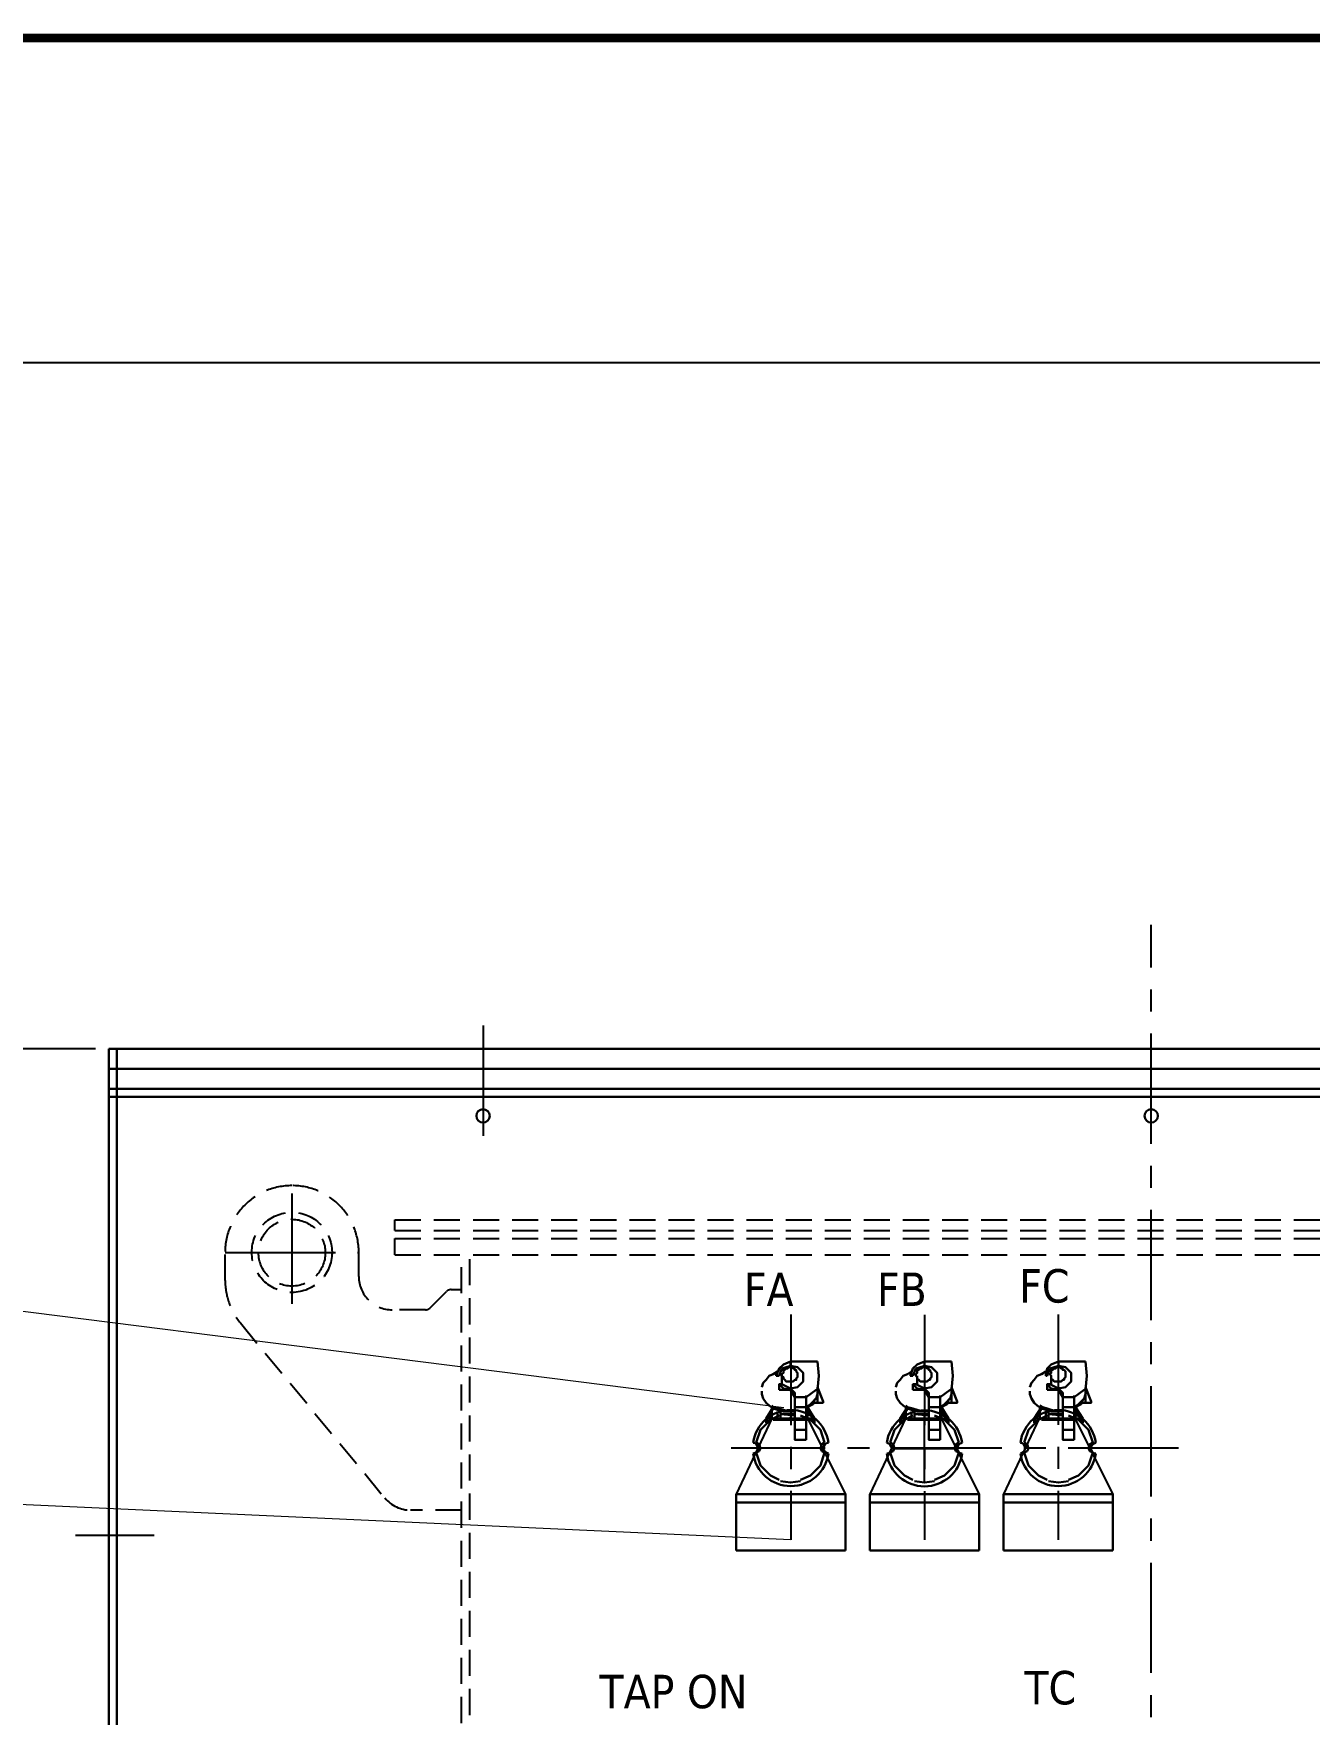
# Model space of a CAD drawing. Header units: millimetres. Extents: x 116956 to 138384, y -169944 to -162492.
# Drawn here: x 118068 to 119022, y -165836 to -164577 of the extents above; entities that cross this region are included whole.
import ezdxf

# ---------------------------------------------------------------- set-up
doc = ezdxf.new("R2010")
doc.units = ezdxf.units.MM
doc.header["$LTSCALE"] = 13
doc.linetypes.add('CENTERX2', pattern=[101.6, 63.5, -12.7, 12.7, -12.7])
doc.linetypes.add('DASHED', pattern=[0.75, 0.5, -0.25])
for name, color, linetype in [('1', 4, 'Continuous'), ('2', 3, 'Continuous'), ('4虚线层', 6, 'DASHED'), ('粗实线', 4, 'Continuous')]:
    doc.layers.add(name, color=color, linetype=linetype)
doc.layers.add('标注、文本', color=3, linetype='Continuous', lineweight=25)
doc.layers.add('铁心', color=3, linetype='Continuous', lineweight=0)
doc.styles.get("Standard").update_dxf_attribs({"font": 'gbenor.shx', "bigfont": 'gbcbig.shx'})
doc.styles.add('Tahoma$001', font='tahoma.ttf', dxfattribs={"height": 2.159784})
doc.dimstyles.new('1-15', dxfattribs={"dimscale": 20, "dimtxt": 3.5, "dimasz": 2, "dimexe": 1.5, "dimexo": 0.5, "dimgap": 0.5, "dimtad": 1, "dimtoh": 1, "dimdec": 1, "dimdsep": 46, "dimtxsty": 'Standard', "dimcen": 2.5, "dimclrd": 3, "dimclre": 3, "dimclrt": 3, "dimadec": 0, "dimazin": 2, "dimtfac": 1, "dimtdec": 1, "dimtmove": 0, "dimatfit": 2, "dimfxl": 1, "dimarcsym": 0})

# ---------------------------------------------------------------- blocks, each defined once
blk = doc.blocks.new('A$C66A50703')
at = {"layer": '1', "color": 1, "linetype": 'CENTERX2', "lineweight": -3, "ltscale": 0.1}
for p, q in [((44.7, 168.8), (44.7, 0.2)), ((44.7, 168.6), (44.7, 0)), ((144.7, 168.6), (144.7, 0)), ((244.7, 168.8), (244.7, 0.2)), ((334.7, 68.6), (0, 68.6))]:
    blk.add_line(p, q, dxfattribs=at)
at = {"layer": '粗实线', "lineweight": 30}
for centre, radius, start, end in [((44.7, 68.8), 28.5, 8.0481, 171.9519), ((144.7, 68.6), 28.5, 8.0481, 171.9519), ((244.7, 68.8), 28.5, 8.0481, 171.9519), ((16.2, 68.8), 4, 274.0241, 85.9759), ((44.7, 68.8), 28.5, 188.0481, 351.9519), ((73.2, 68.8), 4, 94.0241, 265.9759), ((116.2, 68.6), 4, 274.0241, 85.9759), ((144.7, 68.6), 28.5, 188.0481, 351.9519), ((173.2, 68.6), 4, 94.0241, 265.9759), ((216.2, 68.8), 4, 274.0241, 85.9759), ((244.7, 68.8), 28.5, 188.0481, 351.9519), ((273.2, 68.7), 4, 94.0241, 265.9759)]:
    blk.add_arc(centre, radius, start, end, dxfattribs=at)
blk = doc.blocks.new('A$C5D6D1F02')
at = {"layer": '标注、文本'}
for p, q in [((125.9, 0), (125.9, 51.2)), ((103.5, 25.6), (148.3, 25.6))]:
    blk.add_line(p, q, dxfattribs=at)
at = {"layer": '粗实线', "lineweight": 30}
for points in [[(25.6, 90.7), (20.3, 88.5), (17.1, 85.3), (14.9, 80)], [(25.6, 90.7), (25.6, 87.5)], [(45.9, 69.3), (46.9, 80), (45.9, 90.7)], [(125.9, 90.7), (120.5, 88.5), (117.3, 85.3), (115.2, 80)], [(125.9, 90.7), (125.9, 87.5)], [(146.2, 69.3), (147.2, 80), (146.2, 90.7)], [(226.2, 90.7), (220.8, 88.5), (217.6, 85.3), (216.6, 80)], [(226.2, 90.7), (226.2, 87.5)], [(246.4, 69.3), (247.5, 80), (246.4, 90.7)], [(16, 83.2), (12.8, 81.1), (9.6, 80), (7.5, 76.8), (5.3, 74.7), (4.3, 71.5)], [(16, 83.2), (12.8, 81.1), (9.6, 80), (7.5, 76.8), (5.3, 74.7), (4.3, 71.5)], [(14.9, 81.1), (14.9, 80)], [(25.6, 87.5), (19.2, 85.3), (17.1, 80)], [(25.6, 70.4), (30.9, 71.5), (35.2, 75.7), (35.2, 82.1), (30.9, 86.4), (25.6, 87.5)], [(116.3, 83.2), (113.1, 81.1), (109.9, 80), (107.7, 76.8), (105.6, 74.7), (104.5, 71.5)], [(116.3, 83.2), (113.1, 81.1), (109.9, 80), (107.7, 76.8), (105.6, 74.7), (104.5, 71.5)], [(116.3, 81.1), (116.3, 80)], [(125.9, 87.5), (119.5, 85.3), (117.3, 80)], [(125.9, 70.4), (131.2, 71.5), (135.5, 75.7), (135.5, 82.1), (131.2, 86.4), (125.9, 87.5)], [(216.6, 83.2), (213.4, 81.1), (210.2, 80), (208, 76.8), (205.9, 74.7), (204.8, 71.5)], [(216.6, 83.2), (213.4, 81.1), (210.2, 80), (208, 76.8), (205.9, 74.7), (204.8, 71.5)], [(216.6, 81.1), (216.6, 80)], [(226.2, 87.5), (219.8, 85.3), (217.6, 80)], [(226.2, 70.4), (231.5, 71.5), (235.8, 75.7), (235.8, 82.1), (231.5, 86.4), (226.2, 87.5)], [(4.3, 68.3), (4.3, 66.1), (5.3, 62.9), (7.5, 59.7), (9.6, 57.6), (12.8, 55.5), (16, 54.4), (20.3, 53.3), (24.5, 53.3), (28.8, 53.3)], [(4.3, 68.3), (4.3, 66.1), (5.3, 62.9), (7.5, 59.7), (9.6, 57.6), (12.8, 55.5), (16, 54.4), (20.3, 53.3), (24.5, 53.3), (28.8, 53.3)], [(17.1, 73.6), (20.3, 70.4), (25.6, 69.3)], [(19.2, 73.6), (17.1, 73.6), (17.1, 69.3)], [(28.8, 64), (28.8, 67.2), (25.6, 70.4)], [(25.6, 69.3), (25.6, 70.4)], [(25.6, 69.3), (28.8, 64)], [(33.1, 32), (28.8, 32), (28.8, 64)], [(37.3, 32), (37.3, 64), (28.8, 64)], [(37.3, 56.5), (40.5, 58.7), (42.7, 60.8), (44.8, 62.9), (45.9, 66.1), (45.9, 68.3), (45.9, 71.5)], [(37.3, 56.5), (40.5, 58.7), (42.7, 60.8), (44.8, 62.9), (45.9, 66.1), (45.9, 68.3), (45.9, 71.5)], [(45.9, 69.3), (44.8, 69.3), (37.3, 64)], [(37.3, 55.5), (40.5, 57.6), (42.7, 58.7), (43.7, 61.9), (45.9, 64), (45.9, 66.1), (45.9, 68.3)], [(37.3, 55.5), (40.5, 57.6), (42.7, 58.7), (43.7, 61.9), (45.9, 64), (45.9, 66.1), (45.9, 68.3)], [(50.1, 60.8), (45.9, 71.5)], [(45.9, 69.3), (45.9, 59.7), (49.1, 59.7), (50.1, 59.7), (50.1, 60.8)], [(104.5, 68.3), (104.5, 66.1), (105.6, 62.9), (107.7, 59.7), (109.9, 57.6), (113.1, 55.5), (116.3, 54.4), (120.5, 53.3), (124.8, 53.3), (129.1, 53.3)], [(104.5, 68.3), (104.5, 66.1), (105.6, 62.9), (107.7, 59.7), (109.9, 57.6), (113.1, 55.5), (116.3, 54.4), (120.5, 53.3), (124.8, 53.3), (129.1, 53.3)], [(117.3, 73.6), (120.5, 70.4), (125.9, 69.3)], [(119.5, 73.6), (117.3, 73.6), (117.3, 69.3)], [(129.1, 64), (129.1, 67.2), (125.9, 70.4)], [(125.9, 69.3), (125.9, 70.4)], [(125.9, 69.3), (129.1, 64)], [(133.4, 32), (129.1, 32), (129.1, 64)], [(137.6, 32), (137.6, 64), (129.1, 64)], [(137.6, 56.5), (140.8, 58.7), (143, 60.8), (145.1, 62.9), (146.2, 66.1), (147.2, 68.3), (146.2, 71.5)], [(137.6, 56.5), (140.8, 58.7), (143, 60.8), (145.1, 62.9), (146.2, 66.1), (147.2, 68.3), (146.2, 71.5)], [(146.2, 69.3), (145.1, 69.3), (137.6, 64)], [(137.6, 55.5), (140.8, 57.6), (143, 58.7), (144, 61.9), (146.2, 64), (146.2, 66.1), (147.2, 68.3)], [(137.6, 55.5), (140.8, 57.6), (143, 58.7), (144, 61.9), (146.2, 64), (146.2, 66.1), (147.2, 68.3)], [(146.2, 69.3), (146.2, 59.7), (149.4, 59.7), (150.4, 59.7), (150.4, 60.8), (146.2, 71.5)], [(204.8, 68.3), (204.8, 66.1), (205.9, 62.9), (208, 59.7), (210.2, 57.6), (213.4, 55.5), (216.6, 54.4), (220.8, 53.3), (225.1, 53.3), (229.4, 53.3)], [(204.8, 68.3), (204.8, 66.1), (205.9, 62.9), (208, 59.7), (210.2, 57.6), (213.4, 55.5), (216.6, 54.4), (220.8, 53.3), (225.1, 53.3), (229.4, 53.3)], [(217.6, 73.6), (220.8, 70.4), (226.2, 69.3)], [(219.8, 73.6), (217.6, 73.6), (217.6, 69.3)], [(229.4, 64), (229.4, 67.2), (226.2, 70.4)], [(226.2, 69.3), (226.2, 70.4)], [(226.2, 69.3), (229.4, 64)], [(233.6, 32), (229.4, 32), (229.4, 64)], [(237.9, 32), (237.9, 64), (229.4, 64)], [(237.9, 56.5), (241.1, 58.7), (243.2, 60.8), (245.4, 62.9), (246.4, 66.1), (247.5, 68.3), (246.4, 71.5)], [(237.9, 56.5), (241.1, 58.7), (243.2, 60.8), (245.4, 62.9), (246.4, 66.1), (247.5, 68.3), (246.4, 71.5)], [(246.4, 69.3), (245.4, 69.3), (237.9, 64)], [(237.9, 55.5), (241.1, 57.6), (243.2, 58.7), (244.3, 61.9), (246.4, 64), (246.4, 66.1), (247.5, 68.3)], [(237.9, 55.5), (241.1, 57.6), (243.2, 58.7), (244.3, 61.9), (246.4, 64), (246.4, 66.1), (247.5, 68.3)], [(246.4, 69.3), (246.4, 59.7), (249.6, 59.7), (250.7, 59.7), (250.7, 60.8), (246.4, 71.5)], [(11.7, 48), (7.5, 48), (12.8, 56.5)], [(8.5, 48), (12.8, 55.5)], [(11.7, 57.6), (12.8, 56.5), (17.1, 55.5), (20.3, 54.4), (24.5, 53.3), (28.8, 53.3)], [(11.7, 57.6), (12.8, 56.5), (17.1, 55.5), (20.3, 54.4), (24.5, 53.3), (28.8, 53.3)], [(45.9, 59.7), (41.6, 59.7)], [(112, 48), (107.7, 48), (113.1, 56.5)], [(108.8, 48), (113.1, 55.5)], [(112, 57.6), (113.1, 56.5), (117.3, 55.5), (120.5, 54.4), (124.8, 53.3), (129.1, 53.3)], [(112, 57.6), (113.1, 56.5), (117.3, 55.5), (120.5, 54.4), (124.8, 53.3), (129.1, 53.3)], [(146.2, 59.7), (141.9, 59.7)], [(212.3, 48), (208, 48), (213.4, 56.5)], [(209.1, 48), (213.4, 55.5)], [(212.3, 57.6), (214.4, 56.5), (217.6, 55.5), (220.8, 54.4), (225.1, 53.3), (229.4, 53.3)], [(212.3, 57.6), (214.4, 56.5), (217.6, 55.5), (220.8, 54.4), (225.1, 53.3), (229.4, 53.3)], [(246.4, 59.7), (242.2, 59.7)], [(17.1, 50.1), (10.7, 46.9), (3.2, 39.5), (0, 29.9)], [(7.5, 48), (7.5, 44.8), (8.5, 44.8), (8.5, 48)], [(51.2, 29.9), (48, 39.5), (40.5, 46.9), (33.1, 50.1)], [(43.7, 48), (43.7, 44.8), (42.7, 44.8), (42.7, 48)], [(117.3, 50.1), (110.9, 46.9), (103.5, 39.5), (100.3, 29.9)], [(107.7, 48), (107.7, 44.8), (108.8, 44.8), (108.8, 48)], [(151.5, 29.9), (148.3, 39.5), (140.8, 46.9), (133.4, 50.1)], [(144, 48), (144, 44.8), (143, 44.8), (143, 48)], [(217.6, 50.1), (211.2, 46.9), (203.8, 39.5), (200.6, 29.9)], [(208, 48), (208, 44.8), (209.1, 44.8), (209.1, 48)], [(251.8, 29.9), (248.6, 39.5), (241.1, 46.9), (233.6, 50.1)], [(244.3, 48), (244.3, 44.8), (243.2, 44.8), (243.2, 48)], [(0, 22.4), (2.1, 23.5), (3.2, 25.6), (2.1, 28.8), (0, 29.9)], [(51.2, 29.9), (49.1, 28.8), (48, 25.6), (49.1, 23.5), (51.2, 22.4)], [(100.3, 22.4), (102.4, 23.5), (103.5, 25.6), (102.4, 28.8), (100.3, 29.9)], [(151.5, 29.9), (149.4, 28.8), (148.3, 25.6), (149.4, 23.5), (151.5, 22.4)], [(200.6, 22.4), (202.7, 23.5), (203.8, 25.6), (202.7, 28.8), (200.6, 29.9)], [(251.8, 29.9), (249.6, 28.8), (248.6, 25.6), (249.6, 23.5), (251.8, 22.4)], [(0, 22.4), (3.2, 12.8), (10.7, 5.3), (17.1, 2.1)], [(33.1, 2.1), (40.5, 5.3), (48, 12.8), (51.2, 22.4)], [(100.3, 22.4), (103.5, 12.8), (110.9, 5.3), (117.3, 2.1)], [(133.4, 2.1), (140.8, 5.3), (148.3, 12.8), (151.5, 22.4)], [(200.6, 22.4), (203.8, 12.8), (211.2, 5.3), (217.6, 2.1)], [(233.6, 2.1), (241.1, 5.3), (248.6, 12.8), (251.8, 22.4)], [(18.1, 1.1), (25.6, 0), (33.1, 1.1)], [(118.4, 1.1), (125.9, 0), (133.4, 1.1)], [(218.7, 1.1), (226.2, 0), (233.6, 1.1)]]:
    blk.add_lwpolyline(points, dxfattribs=at)
for points in [[(25.6, 86.4), (24.5, 86.4), (23.5, 85.3), (22.4, 85.3), (21.3, 84.3), (20.3, 84.3), (20.3, 83.2), (20.3, 82.1), (19.2, 81.1), (19.2, 80), (20.3, 78.9), (20.3, 77.9), (21.3, 76.8), (22.4, 75.7), (23.5, 75.7), (24.5, 75.7), (25.6, 75.7), (26.7, 75.7), (27.7, 75.7), (28.8, 76.8), (29.9, 76.8), (29.9, 77.9), (30.9, 78.9), (30.9, 80), (30.9, 81.1), (30.9, 82.1), (29.9, 83.2), (29.9, 84.3), (28.8, 84.3), (28.8, 85.3), (27.7, 85.3), (26.7, 86.4)], [(125.9, 86.4), (124.8, 86.4), (123.7, 85.3), (122.7, 85.3), (121.6, 84.3), (120.5, 84.3), (120.5, 83.2), (120.5, 82.1), (119.5, 81.1), (119.5, 80), (120.5, 78.9), (120.5, 77.9), (121.6, 76.8), (122.7, 75.7), (123.7, 75.7), (124.8, 75.7), (125.9, 75.7), (126.9, 75.7), (128, 75.7), (129.1, 76.8), (130.1, 76.8), (130.1, 77.9), (131.2, 78.9), (131.2, 80), (131.2, 81.1), (131.2, 82.1), (130.1, 83.2), (130.1, 84.3), (129.1, 84.3), (129.1, 85.3), (128, 85.3), (126.9, 86.4)], [(226.2, 86.4), (225.1, 86.4), (224, 85.3), (223, 85.3), (221.9, 84.3), (220.8, 84.3), (220.8, 83.2), (220.8, 82.1), (219.8, 81.1), (220.8, 80), (220.8, 78.9), (220.8, 77.9), (221.9, 76.8), (223, 75.7), (224, 75.7), (225.1, 75.7), (226.2, 75.7), (227.2, 75.7), (228.3, 75.7), (229.4, 76.8), (230.4, 76.8), (230.4, 77.9), (231.5, 78.9), (231.5, 80), (231.5, 81.1), (231.5, 82.1), (231.5, 83.2), (230.4, 84.3), (229.4, 84.3), (229.4, 85.3), (228.3, 85.3), (227.2, 86.4)], [(38.4, 48), (38.4, 49.1)], [(138.7, 48), (138.7, 49.1)], [(239, 48), (239, 49.1)]]:
    blk.add_lwpolyline(points, close=True, dxfattribs=at)
for points in [[(25.6, 90.7), (25.6, 90.7), (45.9, 90.7), (45.9, 90.7)], [(125.9, 90.7), (125.9, 90.7), (146.2, 90.7), (146.2, 90.7)], [(226.2, 90.7), (226.2, 90.7), (246.4, 90.7), (246.4, 90.7)], [(14.9, 80), (14.9, 80), (17.1, 80), (17.1, 80)], [(19.2, 80), (19.2, 80), (19.2, 73.6), (19.2, 73.6)], [(115.2, 80), (115.2, 80), (117.3, 80), (117.3, 80)], [(120.5, 80), (120.5, 80), (120.5, 73.6), (120.5, 73.6)], [(216.6, 80), (216.6, 80), (217.6, 80), (217.6, 80)], [(220.8, 80), (220.8, 80), (220.8, 73.6), (220.8, 73.6)], [(25.6, 69.3), (25.6, 69.3), (17.1, 69.3), (17.1, 69.3)], [(19.2, 73.6), (19.2, 73.6), (25.6, 70.4), (25.6, 70.4)], [(25.6, 71.5), (25.6, 71.5), (25.6, 70.4), (25.6, 70.4)], [(37.3, 64), (37.3, 64), (37.3, 65.1), (37.3, 65.1)], [(125.9, 69.3), (125.9, 69.3), (117.3, 69.3), (117.3, 69.3)], [(119.5, 73.6), (119.5, 73.6), (125.9, 70.4), (125.9, 70.4)], [(125.9, 71.5), (125.9, 71.5), (125.9, 70.4), (125.9, 70.4)], [(137.6, 64), (137.6, 64), (137.6, 65.1), (137.6, 65.1)], [(226.2, 69.3), (226.2, 69.3), (217.6, 69.3), (217.6, 69.3)], [(219.8, 73.6), (219.8, 73.6), (226.2, 70.4), (226.2, 70.4)], [(226.2, 71.5), (226.2, 71.5), (226.2, 70.4), (226.2, 70.4)], [(237.9, 64), (237.9, 64), (237.9, 65.1), (237.9, 65.1)], [(11.7, 48), (11.7, 48), (11.7, 56.5), (11.7, 56.5)], [(16, 48), (16, 48), (16, 53.3), (16, 53.3)], [(18.1, 48), (18.1, 48), (18.1, 54.4), (18.1, 54.4)], [(18.1, 51.2), (18.1, 51.2), (28.8, 50.1), (28.8, 50.1)], [(18.1, 51.2), (18.1, 51.2), (28.8, 51.2), (28.8, 51.2)], [(28.8, 56.5), (28.8, 56.5), (37.3, 56.5), (37.3, 56.5)], [(42.7, 48), (42.7, 48), (37.3, 55.5), (37.3, 55.5)], [(38.4, 48), (38.4, 48), (38.4, 56.5), (38.4, 56.5)], [(43.7, 48), (43.7, 48), (38.4, 56.5), (38.4, 56.5)], [(112, 48), (112, 48), (112, 56.5), (112, 56.5)], [(116.3, 48), (116.3, 48), (116.3, 53.3), (116.3, 53.3)], [(118.4, 48), (118.4, 48), (118.4, 54.4), (118.4, 54.4)], [(118.4, 51.2), (118.4, 51.2), (129.1, 50.1), (129.1, 50.1)], [(118.4, 51.2), (118.4, 51.2), (129.1, 51.2), (129.1, 51.2)], [(129.1, 56.5), (129.1, 56.5), (137.6, 56.5), (137.6, 56.5)], [(143, 48), (143, 48), (137.6, 55.5), (137.6, 55.5)], [(138.7, 48), (138.7, 48), (138.7, 56.5), (138.7, 56.5)], [(144, 48), (144, 48), (138.7, 56.5), (138.7, 56.5)], [(212.3, 48), (212.3, 48), (212.3, 56.5), (212.3, 56.5)], [(216.6, 48), (216.6, 48), (216.6, 53.3), (216.6, 53.3)], [(218.7, 48), (218.7, 48), (218.7, 54.4), (218.7, 54.4)], [(218.7, 51.2), (218.7, 51.2), (229.4, 50.1), (229.4, 50.1)], [(218.7, 51.2), (218.7, 51.2), (229.4, 51.2), (229.4, 51.2)], [(229.4, 56.5), (229.4, 56.5), (237.9, 56.5), (237.9, 56.5)], [(243.2, 48), (243.2, 48), (237.9, 55.5), (237.9, 55.5)], [(239, 48), (239, 48), (239, 56.5), (239, 56.5)], [(244.3, 48), (244.3, 48), (239, 56.5), (239, 56.5)], [(12.8, 48), (12.8, 48), (25.6, 48), (25.6, 48)], [(16, 48), (16, 48), (12.8, 48), (12.8, 48)], [(12.8, 46.9), (12.8, 46.9), (38.4, 46.9), (38.4, 46.9)], [(24.5, 48), (24.5, 48), (41.6, 48), (41.6, 48)], [(25.6, 48), (25.6, 48), (25.6, 49.1), (25.6, 49.1)], [(38.4, 48), (38.4, 48), (25.6, 48), (25.6, 48)], [(28.8, 39.5), (28.8, 39.5), (37.3, 39.5), (37.3, 39.5)], [(113.1, 48), (113.1, 48), (125.9, 48), (125.9, 48)], [(116.3, 48), (116.3, 48), (113.1, 48), (113.1, 48)], [(113.1, 46.9), (113.1, 46.9), (138.7, 46.9), (138.7, 46.9)], [(124.8, 48), (124.8, 48), (141.9, 48), (141.9, 48)], [(125.9, 48), (125.9, 48), (125.9, 49.1), (125.9, 49.1)], [(138.7, 48), (138.7, 48), (125.9, 48), (125.9, 48)], [(129.1, 39.5), (129.1, 39.5), (137.6, 39.5), (137.6, 39.5)], [(213.4, 48), (213.4, 48), (226.2, 48), (226.2, 48)], [(216.6, 48), (216.6, 48), (213.4, 48), (213.4, 48)], [(213.4, 46.9), (213.4, 46.9), (239, 46.9), (239, 46.9)], [(225.1, 48), (225.1, 48), (242.2, 48), (242.2, 48)], [(226.2, 48), (226.2, 48), (226.2, 49.1), (226.2, 49.1)], [(239, 48), (239, 48), (226.2, 48), (226.2, 48)], [(229.4, 39.5), (229.4, 39.5), (237.9, 39.5), (237.9, 39.5)], [(28.8, 32), (28.8, 32), (37.3, 32), (37.3, 32)], [(129.1, 32), (129.1, 32), (137.6, 32), (137.6, 32)], [(229.4, 32), (229.4, 32), (237.9, 32), (237.9, 32)]]:
    blk.add_open_spline(points, degree=3, dxfattribs=at)
blk = doc.blocks.new('*D1153')
at = {"layer": 'Defpoints', "color": 0, "transparency": 16777216}
for p in [(117833.2, -165337.3), (118123.9, -165337.3), (118123.9, -167087.3)]:
    blk.add_point(p, dxfattribs=at)
at = {"layer": '标注、文本', "color": 3, "lineweight": -2, "transparency": 16777216}
for p, q in [((118113.9, -165337.3), (117803.2, -165337.3)), ((117833.2, -167047.3), (117833.2, -165377.3)), ((118113.9, -167087.3), (117803.2, -167087.3))]:
    blk.add_line(p, q, dxfattribs=at)
at = {"layer": '标注、文本', "color": 3, "transparency": 16777216}
for points in [[(117826.5, -165377.3), (117839.9, -165377.3), (117833.2, -165337.3)], [(117826.5, -167047.3), (117839.9, -167047.3), (117833.2, -167087.3)]]:
    blk.add_solid(points, dxfattribs=at)
at = {"layer": '标注、文本', "color": 3, "transparency": 16777216, "insert": (117788.2, -166212.3), "char_height": 70, "attachment_point": 5, "rotation": 90}
blk.add_mtext('1750', dxfattribs=at)

msp = doc.modelspace()

# ---------------------------------------------------------------- linework, layer by layer
at = {"layer": '1', "color": 1, "linetype": 'CENTERX2', "lineweight": -3, "ltscale": 0.1}
for p, q in [((118903.942, -167257.483), (118903.942, -165244.506)), ((118403.942, -165319.891), (118403.942, -165418.891)), ((118403.942, -165319.891), (118403.942, -165418.891)), ((118260.942, -165445.706), (118260.942, -165533.647)), ((118210.942, -165489.677), (118310.942, -165489.677)), ((118098.942, -165701.532), (118157.942, -165701.532))]:
    msp.add_line(p, q, dxfattribs=at)
at = {"layer": '1', "const_width": 6.541}
msp.add_lwpolyline([(117441.702, -169738.188), (124617.702, -169738.188), (124617.702, -164580.438), (117441.702, -164580.438), (117441.702, -169738.188)], dxfattribs=at)
at = {"layer": '2'}
msp.add_line((117441.702, -164823.376), (119086.202, -164823.376), dxfattribs=at)
at = {"layer": '4虚线层', "ltscale": 3}
for p, q in [((118337.942, -165465.409), (119469.942, -165465.409)), ((118337.942, -165473.409), (118337.942, -165465.409)), ((118337.942, -165473.409), (119469.942, -165473.409)), ((118337.942, -165491.409), (118337.942, -165479.409)), ((118337.942, -165479.409), (119469.942, -165479.409)), ((118210.942, -165510.682), (118210.942, -165489.685)), ((118310.942, -165507.668), (118310.942, -165489.685)), ((118337.942, -165491.409), (119469.942, -165491.409)), ((118387.942, -165929.817), (118387.942, -165491.409)), ((118393.942, -165923.817), (118393.942, -165491.409)), ((118364.467, -165531.183), (118376.474, -165519.037)), ((118380.03, -165517.552), (118387.942, -165517.552)), ((118360.911, -165532.668), (118335.942, -165532.668)), ((118222.364, -165542.49), (118330.442, -165673.572)), ((118387.769, -165682.668), (118349.731, -165682.668))]:
    msp.add_line(p, q, dxfattribs=at)
for centre, radius in [((118260.942, -165489.677), 30), ((118260.942, -165489.926), 25)]:
    msp.add_circle(centre, radius, dxfattribs=at)
for centre, radius, start, end in [((118260.942, -165489.685), 50, 90, 180), ((118260.942, -165489.685), 50, 0, 90), ((118335.942, -165507.668), 25, 180, 270), ((118260.942, -165510.682), 50, 180, 219.505856), ((118380.03, -165522.552), 5, 90, 135.331906), ((118360.911, -165527.668), 5, 270, 315.331906), ((118349.731, -165657.668), 25, 219.505856, 270)]:
    msp.add_arc(centre, radius, start, end, dxfattribs=at)
at = {"layer": '标注、文本'}
for p, q in [((118260.942, -165439.685), (118260.942, -165439.685)), ((118620.088, -165614.002), (118593.335, -165670.795)), ((118646.758, -165614.002), (118675.137, -165670.795)), ((118720.088, -165613.979), (118693.335, -165670.772)), ((118746.758, -165613.979), (118775.137, -165670.772)), ((118820.088, -165614.002), (118793.335, -165670.795)), ((118846.758, -165614.002), (118875.137, -165670.795))]:
    msp.add_line(p, q, dxfattribs=at)
at = {"layer": '标注、文本', "color": 4, "lineweight": 30}
for p, q in [((118593.335, -165670.795), (118675.137, -165670.795)), ((118593.335, -165676.903), (118593.335, -165670.795)), ((118675.137, -165676.903), (118675.137, -165670.795)), ((118693.335, -165670.772), (118775.137, -165670.772)), ((118693.335, -165676.879), (118693.335, -165670.772)), ((118775.137, -165676.879), (118775.137, -165670.772)), ((118793.335, -165670.795), (118875.137, -165670.795)), ((118793.335, -165676.903), (118793.335, -165670.795)), ((118875.137, -165676.903), (118875.137, -165670.795)), ((118675.137, -165676.903), (118593.335, -165676.903)), ((118593.335, -165676.903), (118675.137, -165676.903)), ((118593.335, -165712.989), (118593.335, -165676.903)), ((118675.137, -165712.989), (118675.137, -165676.903)), ((118775.137, -165676.879), (118693.335, -165676.879)), ((118693.335, -165676.879), (118775.137, -165676.879)), ((118693.335, -165712.965), (118693.335, -165676.879)), ((118775.137, -165712.965), (118775.137, -165676.879)), ((118875.137, -165676.903), (118793.335, -165676.903)), ((118793.335, -165676.903), (118875.137, -165676.903)), ((118793.335, -165712.989), (118793.335, -165676.903)), ((118875.137, -165712.989), (118875.137, -165676.903)), ((118675.137, -165712.989), (118593.335, -165712.989)), ((118775.137, -165712.965), (118693.335, -165712.965)), ((118875.137, -165712.989), (118793.335, -165712.989))]:
    msp.add_line(p, q, dxfattribs=at)
at = {"layer": '粗实线', "lineweight": 30}
for p, q in [((118123.942, -166987.332), (118123.942, -165337.305)), ((119683.942, -165337.305), (118123.942, -165337.305)), ((118123.942, -165367.305), (118123.942, -165337.305)), ((118123.942, -165367.305), (118123.942, -165337.305)), ((118129.942, -166981.332), (118129.942, -165337.305)), ((119683.942, -165352.305), (118123.942, -165352.305)), ((118123.942, -165367.305), (119683.942, -165367.305)), ((118123.942, -165373.305), (119683.942, -165373.305))]:
    msp.add_line(p, q, dxfattribs=at)
for centre in [(118403.942, -165387.496), (118903.942, -165387.496)]:
    msp.add_circle(centre, 5, dxfattribs=at)
at = {"layer": '铁心'}
for points in [[(118629.123, -165606.101), (117718.595, -165490.727), (117718.595, -165490.727)], [(118634.236, -165704.828), (117718.595, -165662.878), (117718.595, -165662.878)]]:
    msp.add_lwpolyline(points, dxfattribs=at)

# ---------------------------------------------------------------- block references
at = {"layer": '标注、文本'}
for name, p in [('A$C66A50703', (118589.527, -165704.99)), ('A$C5D6D1F02', (118608.353, -165662.008))]:
    msp.add_blockref(name, p, dxfattribs=at)

# ---------------------------------------------------------------- texts
at = {"layer": '标注、文本', "style": 'Tahoma$001'}
for s, p in [('FA', (118599.119, -165529.886)), ('FB', (118698.746, -165529.76)), ('FC', (118805.144, -165527.236)), ('TAP ON', (118491.163, -165830.96)), ('TC', (118809.088, -165828.085))]:
    msp.add_text(s, height=25, dxfattribs=at).set_placement(p)

# ---------------------------------------------------------------- dimensions: what is measured, and where the dimension line sits
at = {"layer": '标注、文本'}
dim = msp.add_linear_dim(base=(117833.191, -165337.305), p1=(118123.942, -167087.332), p2=(118123.942, -165337.305), angle=90, dimstyle='1-15', dxfattribs=at)
dim.commit()
dim.dimension.update_dxf_attribs({"geometry": '*D1153', "text_midpoint": (117788.191, -166212.318)})

doc.saveas('drawing.dxf')
